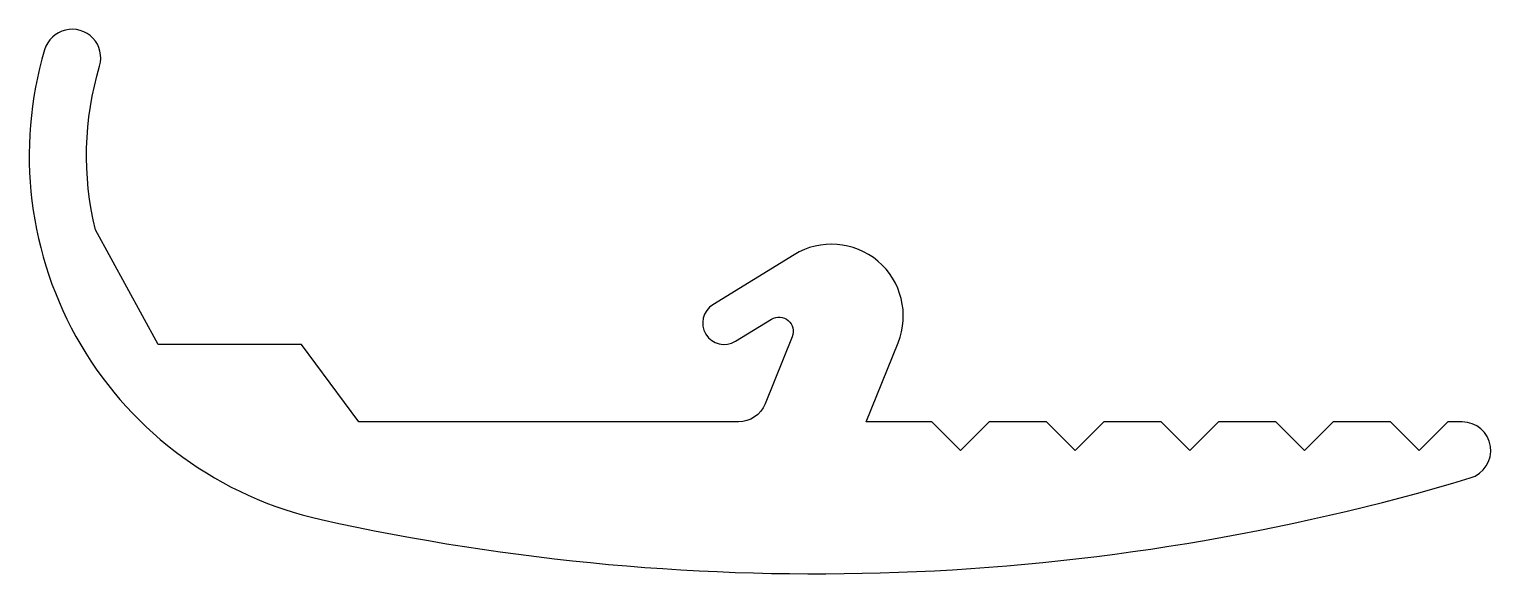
# Model space of a CAD drawing. Extents: x 470 to 521, y 248.2 to 267.2.
import ezdxf

# ---------------------------------------------------------------- set-up
doc = ezdxf.new("R2010")
doc.units = 0
doc.layers.add('ANA', color=220, linetype='CONTINUOUS')

msp = doc.modelspace()

# ---------------------------------------------------------------- linework, layer by layer
at = {"layer": 'ANA', "color": 0}
msp.add_lwpolyline([(501.549, 253.528), (499.249, 253.528), (500.366, 256.291, 0.723819), (496.74, 259.358), (493.906, 257.617, 1), (494.691, 256.339), (495.95, 257.112, -0.723819), (496.675, 256.499), (495.726, 254.153, -0.305608), (494.799, 253.528), (481.549, 253.528), (479.549, 256.228), (474.549, 256.228), (472.356, 260.228, -0.132208), (472.504, 265.944, 1), (470.586, 266.513, 0.434952), (480.232, 250.121, 0.127939), (520.335, 251.57, 0.864312), (520.049, 253.528), (519.549, 253.528), (518.549, 252.528), (517.549, 253.528), (515.549, 253.528), (514.549, 252.528), (513.549, 253.528), (511.549, 253.528), (510.549, 252.528), (509.549, 253.528), (507.549, 253.528), (506.549, 252.528), (505.549, 253.528), (503.549, 253.528), (502.549, 252.528)], format="xyb", close=True, dxfattribs=at)

doc.saveas('drawing.dxf')
